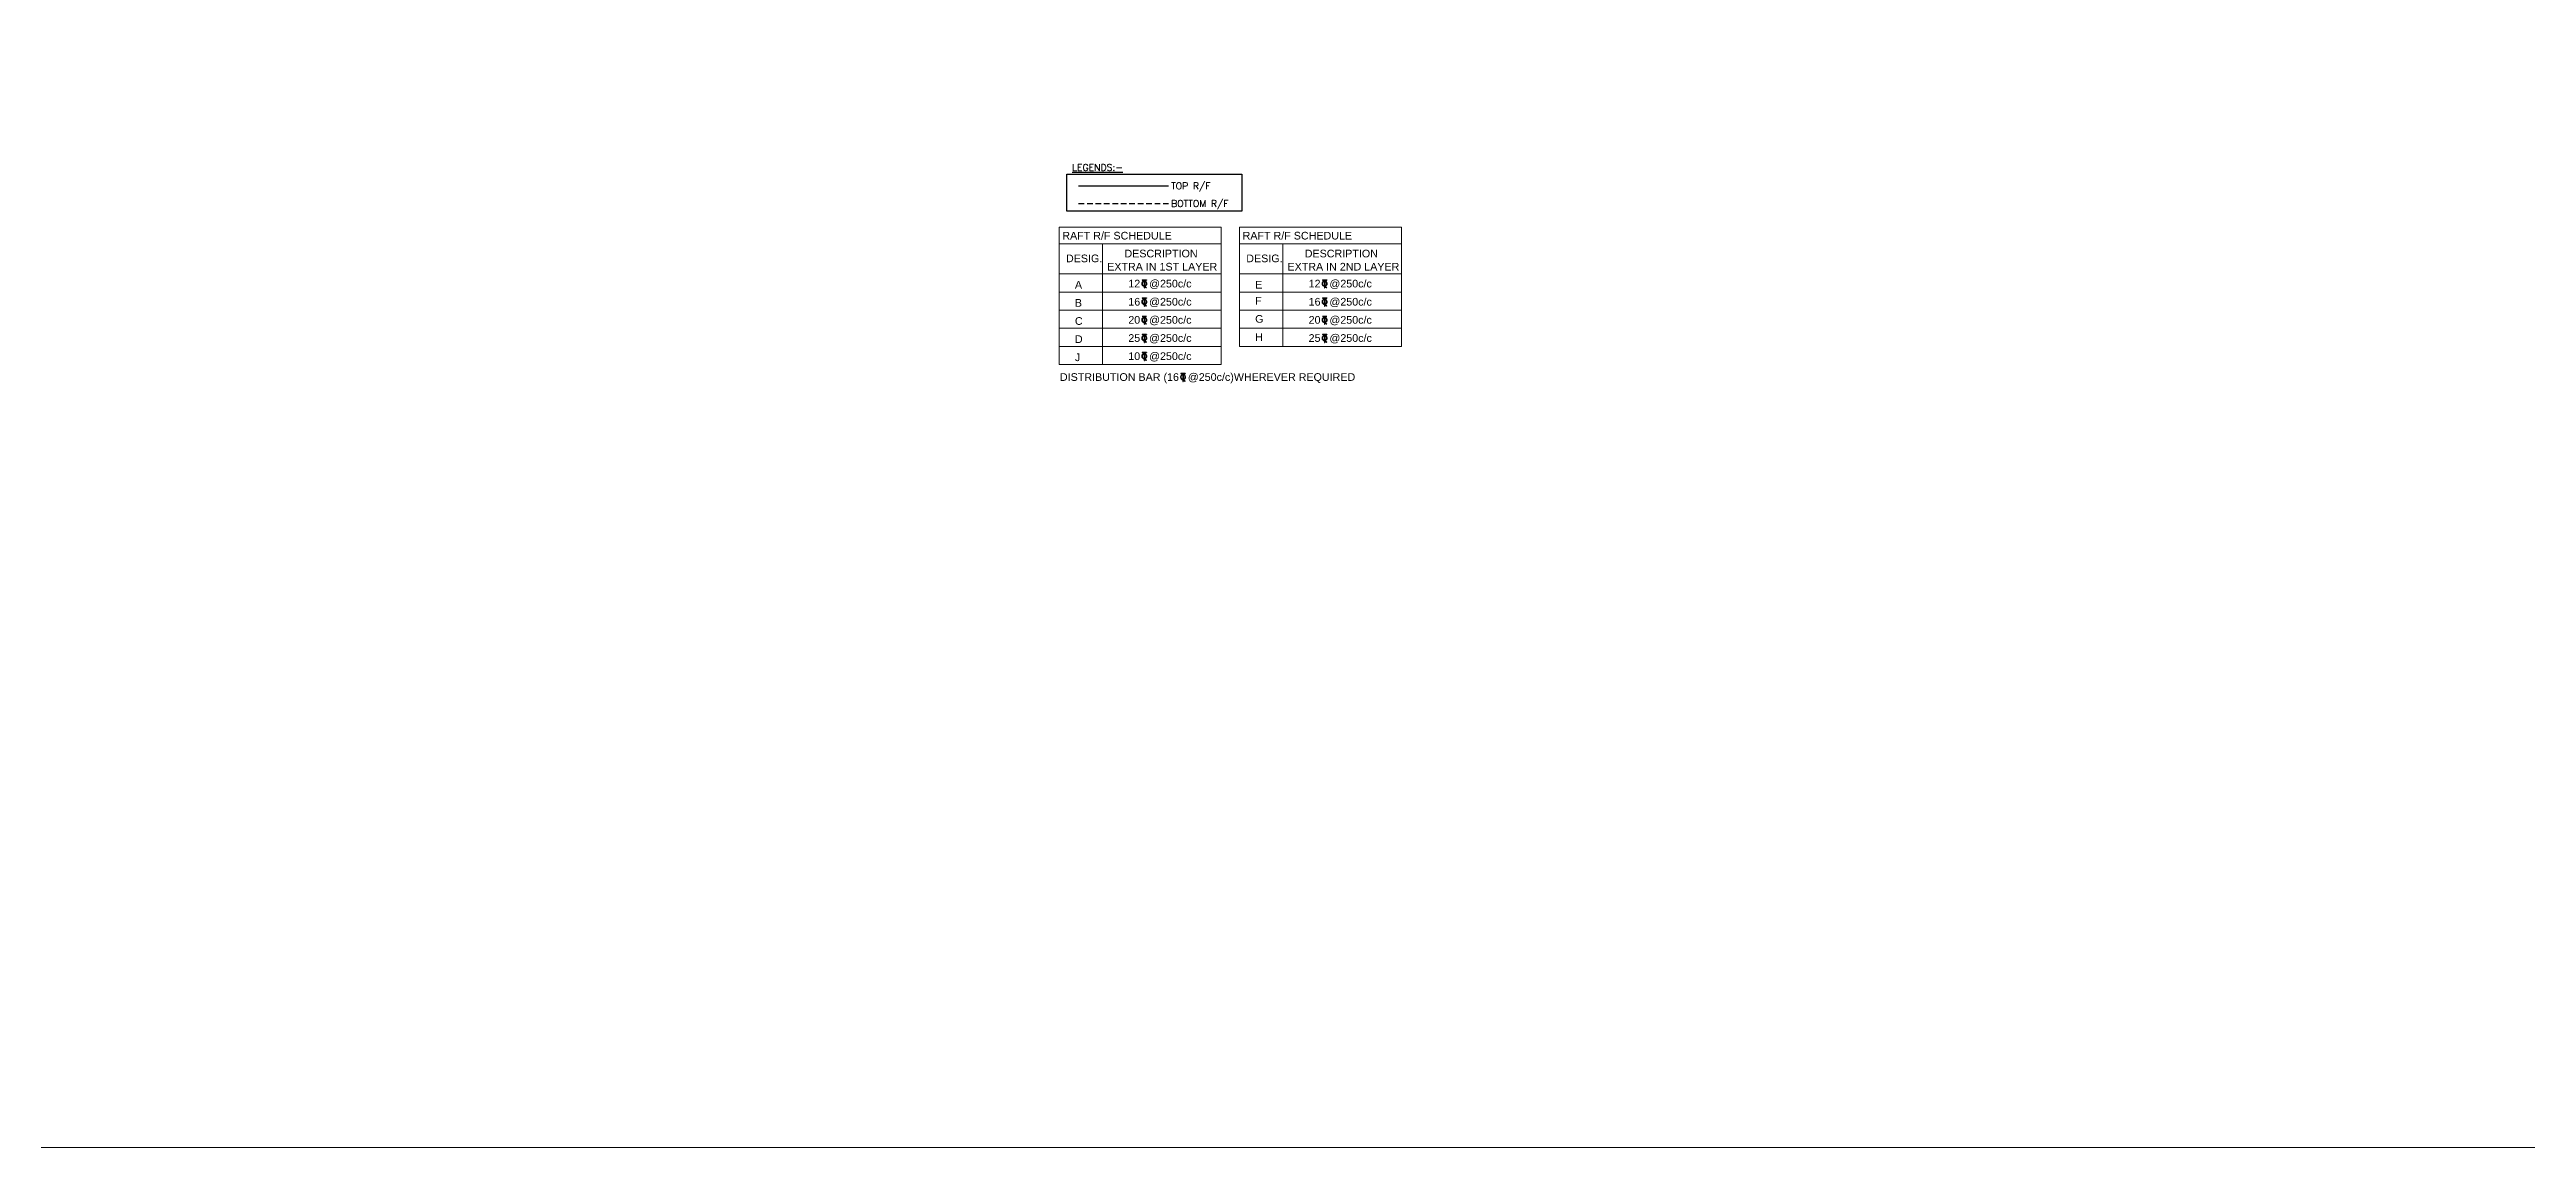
# Model space of a CAD drawing. Header units: millimetres. Extents: x 1123469 to 1752051, y -126924 to 196924.
# Drawn here: x 1449287 to 1559138, y 76541 to 125235 of the extents above; entities that cross this region are included whole.
import ezdxf

# ---------------------------------------------------------------- set-up
doc = ezdxf.new("R2010")
doc.units = ezdxf.units.MM
doc.header["$LTSCALE"] = 500
doc.header["$MEASUREMENT"] = 0
doc.linetypes.add('HIDDEN', pattern=[0.375, 0.25, -0.125])
for name, color, linetype, lineweight in [('DIM', 1, 'Continuous', 20), ('RCC WALL', 170, 'Continuous', 30), ('S - SUNK', 251, 'Continuous', 0), ('SLAB NO.', 1, 'Continuous', 5), ('TEXT', 7, 'Continuous', 13), ('TOP SLAB', 4, 'Continuous', 5)]:
    doc.layers.add(name, color=color, linetype=linetype, lineweight=lineweight)
for name, color, linetype in [('ESTEEL TEX', 3, 'Continuous'), ('Reinf', 4, 'Continuous'), ('TEX', 7, 'Continuous')]:
    doc.layers.add(name, color=color, linetype=linetype)
doc.styles.add('3mm', font='arial.ttf')
doc.styles.add('GRTEXT', font='arial.ttf')
doc.styles.add('ROMANC', font='romanc')

# ---------------------------------------------------------------- blocks, each defined once
blk = doc.blocks.new('ISO TOR')
at = {"layer": 'TEX'}
for p, q in [((741, 331), (850, 331)), ((741, 331), (741, 324)), ((741, 324), (792, 324)), ((792, 324), (792, 297)), ((792, 291), (792, 183)), ((792, 176), (792, 134)), ((792, 134), (799, 134)), ((799, 324), (850, 324)), ((799, 324), (799, 297)), ((799, 290), (799, 184)), ((799, 174), (799, 134)), ((799, 174), (839, 134)), ((806, 177), (844, 139)), ((806, 177), (844, 139)), ((844, 139), (839, 134)), ((850, 331), (850, 324))]:
    blk.add_line(p, q, dxfattribs=at)
for major_axis, start_param, end_param in [((0, 60.6), 0.042318, 3.099275), ((0, 53.6), 0.047823, 3.09377), ((0, 60.6), 3.322651, 6.210393), ((0, 53.6), 3.223885, 6.200893)]:
    blk.add_ellipse((795, 237), major_axis=major_axis, ratio=1, start_param=start_param, end_param=end_param, dxfattribs=at)

msp = doc.modelspace()

# ---------------------------------------------------------------- linework, layer by layer
at = {"layer": 'RCC WALL', "ltscale": 2}
for p, q in [((1494396.3, 119707.2), (1502166.2, 119707.2)), ((1494396.3, 118069.5), (1494396.3, 119707.2)), ((1502166.2, 119707.2), (1502166.2, 118069.5)), ((1502166.2, 118069.5), (1494396.3, 118069.5))]:
    msp.add_line(p, q, dxfattribs=at)
at = {"layer": 'Reinf', "color": 4, "ltscale": 2}
msp.add_line((1494924.6, 119188.8), (1498917.3, 119188.8), dxfattribs=at)
at = {"layer": 'Reinf', "color": 4, "linetype": 'HIDDEN', "ltscale": 2}
msp.add_line((1494924.6, 118406.7), (1498917.3, 118406.7), dxfattribs=at)
at = {"layer": 'S - SUNK', "color": 4, "ltscale": 10}
msp.add_lwpolyline([(1123469.1, 196923.7), (1674008.3, 196923.7), (1674008.3, 76540.6), (1123469.1, 76540.6)], close=True, dxfattribs=at)
at = {"layer": 'TOP SLAB', "color": 5}
for p, q in [((1494066.7, 117350), (1501254, 117350)), ((1494066.7, 117350), (1494066.7, 111263.8)), ((1494066.7, 116615.3), (1501254, 116615.3)), ((1495986.8, 116615.3), (1495986.8, 111263.8)), ((1501254, 117350), (1501254, 111263.8)), ((1502063.7, 117350), (1509251, 117350)), ((1502063.7, 117350), (1502063.7, 112068.2)), ((1502063.7, 116615.3), (1509251, 116615.3)), ((1503983.8, 116615.3), (1503983.8, 112068.2)), ((1509251, 117350), (1509251, 112068.2)), ((1494066.7, 115285.6), (1501254, 115285.6)), ((1494066.7, 114481.2), (1501254, 114481.2)), ((1502063.7, 115285.6), (1509251, 115285.6)), ((1502063.7, 114481.2), (1509251, 114481.2)), ((1494066.7, 113676.9), (1501254, 113676.9)), ((1502063.7, 113676.9), (1509251, 113676.9)), ((1494066.7, 112872.5), (1501254, 112872.5)), ((1494066.7, 112068.2), (1501254, 112068.2)), ((1502063.7, 112872.5), (1509251, 112872.5)), ((1502063.7, 112068.2), (1509251, 112068.2)), ((1494066.7, 111263.8), (1501254, 111263.8))]:
    msp.add_line(p, q, dxfattribs=at)

# ---------------------------------------------------------------- block references
at = {"layer": 'TEXT', "color": 3, "xscale": 1.842988648095634, "yscale": 1.842988648095634, "zscale": 1.842988648095634}
for p in [(1496374.7, 114414.4), (1504371.7, 114414.4), (1496374.7, 113610.1), (1496374.7, 112805.7), (1504371.7, 113610.1), (1504371.7, 112805.7), (1496374.7, 112001.4), (1504371.7, 112001.4), (1496374.7, 111197)]:
    msp.add_blockref('ISO TOR', p, dxfattribs=at)
at = {"layer": 'TEXT', "color": 1, "xscale": 1.842988648095634, "yscale": 1.842988648095634, "zscale": 1.842988648095634}
msp.add_blockref('ISO TOR', (1498091.7, 110270.8), dxfattribs=at)

# ---------------------------------------------------------------- texts
at = {"layer": 'DIM', "color": 3, "linetype": 'ByBlock', "style": '3mm'}
for s, p in [('RAFT R/F SCHEDULE', (1494202.6, 116810.2)), ('RAFT R/F SCHEDULE', (1502199.6, 116810.2)), ('DESIG.', (1494365.3, 115802.2)), ('EXTRA IN 1ST LAYER', (1496191.8, 115433.9)), ('DESCRIPTION', (1496957.8, 116017.9)), ('DESIG.', (1502362.3, 115802.2)), ('EXTRA IN 2ND LAYER', (1504188.8, 115433.9)), ('DESCRIPTION', (1504954.8, 116017.9)), ('12   @250c/c', (1497129.6, 114683.5)), ('12   @250c/c', (1505126.6, 114683.5)), ('20   @250c/c', (1497129.6, 113074.8)), ('16   @250c/c', (1497129.6, 113879.2)), ('20   @250c/c', (1505126.6, 113074.8)), ('16   @250c/c', (1505126.6, 113879.2)), ('25   @250c/c', (1497129.6, 112270.4)), ('25   @250c/c', (1505126.6, 112270.4)), ('10   @250c/c', (1497129.6, 111466.1))]:
    msp.add_text(s, height=340, dxfattribs=at).set_placement(p)
at = {"layer": 'DIM', "color": 1, "linetype": 'ByBlock', "style": '3mm'}
msp.add_text('DISTRIBUTION BAR (16   @250c/c)WHEREVER REQUIRED', height=340, dxfattribs=at).set_placement((1494097.8, 110540.2))
at = {"layer": 'ESTEEL TEX', "color": 3, "style": 'ROMANC'}
for s, p in [('%%ULEGENDS:-', (1494637.3, 119854.4, 0)), ('TOP R/F', (1499028.8, 119036.3)), ('BOTTOM R/F', (1499028.8, 118254.2))]:
    msp.add_text(s, height=300, dxfattribs=at).set_placement(p)
at = {"layer": 'SLAB NO.', "color": 3, "style": 'GRTEXT'}
for s, p in [('A', (1494762.3, 114634.5)), ('E', (1502756.5, 114634.5)), ('F', (1502756.5, 113923.2)), ('C', (1494762.3, 113025.8)), ('B', (1494762.3, 113830.2)), ('G', (1502756.5, 113118.8)), ('D', (1494762.3, 112221.5)), ('H', (1502756.5, 112314.5)), ('J', (1494762.3, 111417.1))]:
    msp.add_text(s, height=339.3, dxfattribs=at).set_placement(p)

doc.saveas('drawing.dxf')
